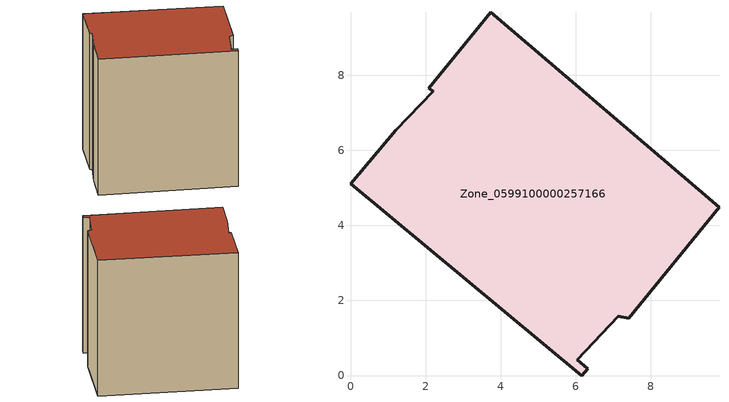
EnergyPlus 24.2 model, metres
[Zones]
Zone_0599100000257166
 floor ground (C_G): 3.74,9.68 9.82,4.48 7.42,1.53 7.14,1.58 6.04,0.43 6.32,0.19 6.16,0 0,5.11 1.2,6.54 2.21,7.57 2.09,7.66 z0
 wall outside (C_F): 6.16,0 6.32,0.19 6.04,0.43 7.14,1.58 7.42,1.53 9.82,4.48 3.74,9.68 2.09,7.66 2.21,7.57 1.2,6.54 0,5.11 6.16,0 z0:8.55
 roof outside (C_R): 2.21,7.57 1.2,6.54 0,5.11 6.16,0 6.32,0.19 6.04,0.43 7.14,1.58 7.42,1.53 9.82,4.48 3.74,9.68 2.09,7.66 z8.55
[BUILDING]
Pand.0599100000257166: North Axis=0; Terrain=City; Loads Convergence Tolerance Value=0.04; Temperature Convergence Tolerance Value=0.4; Solar Distribution=FullExterior; Maximum Number of Warmup Days=25; Minimum Number of Warmup Days=1
[Site:Location]
Rotterdam.The.Hague.AP_ZH_NLD Design_Conditions: Latitude=51.96; Longitude=4.45; Time Zone=1; Elevation=-4.5
[SITE:GROUNDTEMPERATURE:BUILDINGSURFACE]
18, 18, 18, 18, 18, 18, 18, 18, 18, 18, 18, 18
[MATERIAL] Thermal Absorptance=0.9; Solar Absorptance=0.7; Visible Absorptance=0.7
Name | Roughness | Thickness | Conductivity | Density | Specific Heat
G.TI.1946-1964 | MediumSmooth | 0.15 | 1 | 540 | 1210
F.TI.1946-1964 | Rough | 0.3 | 0.857143 | 1920 | 840
R.TI.1946-1964 | MediumRough | 0.2 | 0.277778 | 1500 | 1000
[CONSTRUCTION]
C_G: G.TI.1946-1964
C_F: F.TI.1946-1964
C_R: R.TI.1946-1964
[ZONE]
Zone_0599100000257166: Type=1; Multiplier=1; Ceiling Height=Autocalculate; Volume=Autocalculate; Floor Area=autocalculate; Part of Total Floor Area=Yes
[ZONEINFILTRATION:DESIGNFLOWRATE]
Infil_Zone_0599100000257166: Zone or ZoneList or Space or SpaceList=Zone_0599100000257166; Schedule=AlwaysOn; Design Flow Rate Calculation Method=Flow/Area; Flow Rate per Floor Area=0.003; Constant Term Coefficient=1; Temperature Term Coefficient=0; Velocity Term Coefficient=0; Velocity Squared Term Coefficient=0
[HVACTEMPLATE:ZONE:IDEALLOADSAIRSYSTEM]
Zone_0599100000257166: Maximum Heating Supply Air Temperature=50; Minimum Cooling Supply Air Temperature=13; Maximum Heating Supply Air Humidity Ratio=0.0156; Minimum Cooling Supply Air Humidity Ratio=0.0077; Heating Limit=NoLimit; Cooling Limit=NoLimit; Dehumidification Control Type=ConstantSensibleHeatRatio; Cooling Sensible Heat Ratio=0.7; Dehumidification Setpoint=60; Humidification Control Type=None; Humidification Setpoint=30; Outdoor Air Method=None; Outdoor Air Flow Rate per Person=0.00944; Outdoor Air Flow Rate per Zone Floor Area=0; Outdoor Air Flow Rate per Zone=0; Demand Controlled Ventilation Type=None; Outdoor Air Economizer Type=NoEconomizer; Heat Recovery Type=None; Sensible Heat Recovery Effectiveness=0.7; Latent Heat Recovery Effectiveness=0.65
[ZONECONTROL:THERMOSTAT]
ThermostatControl_Zone_0599100000257166: Zone or ZoneList=Zone_0599100000257166; Control Type Schedule=DualSetpointControlType; Control 1=Thermostat_Zone_0599100000257166; Temperature Difference Between Cutout And Setpoint=0
[THERMOSTATSETPOINT:DUALSETPOINT]
Thermostat_Zone_0599100000257166: Heating Setpoint Temperature Schedule=HeatingSetpoint_Zone_0599100000257166; Cooling Setpoint Temperature Schedule=CoolingSetpoint_Zone_0599100000257166
[SCHEDULE:COMPACT]
HeatingSetpoint_Zone_0599100000257166: Through: 12/31, For: AllDays, Until: 24:00, 21
CoolingSetpoint_Zone_0599100000257166: Through: 12/31, For: AllDays, Until: 24:00, 24
DualSetpointControlType: Through: 12/31, For: AllDays, Until: 24:00, 4
AlwaysOn: Through: 12/31, For: AllDays, Until: 24:00, 1
